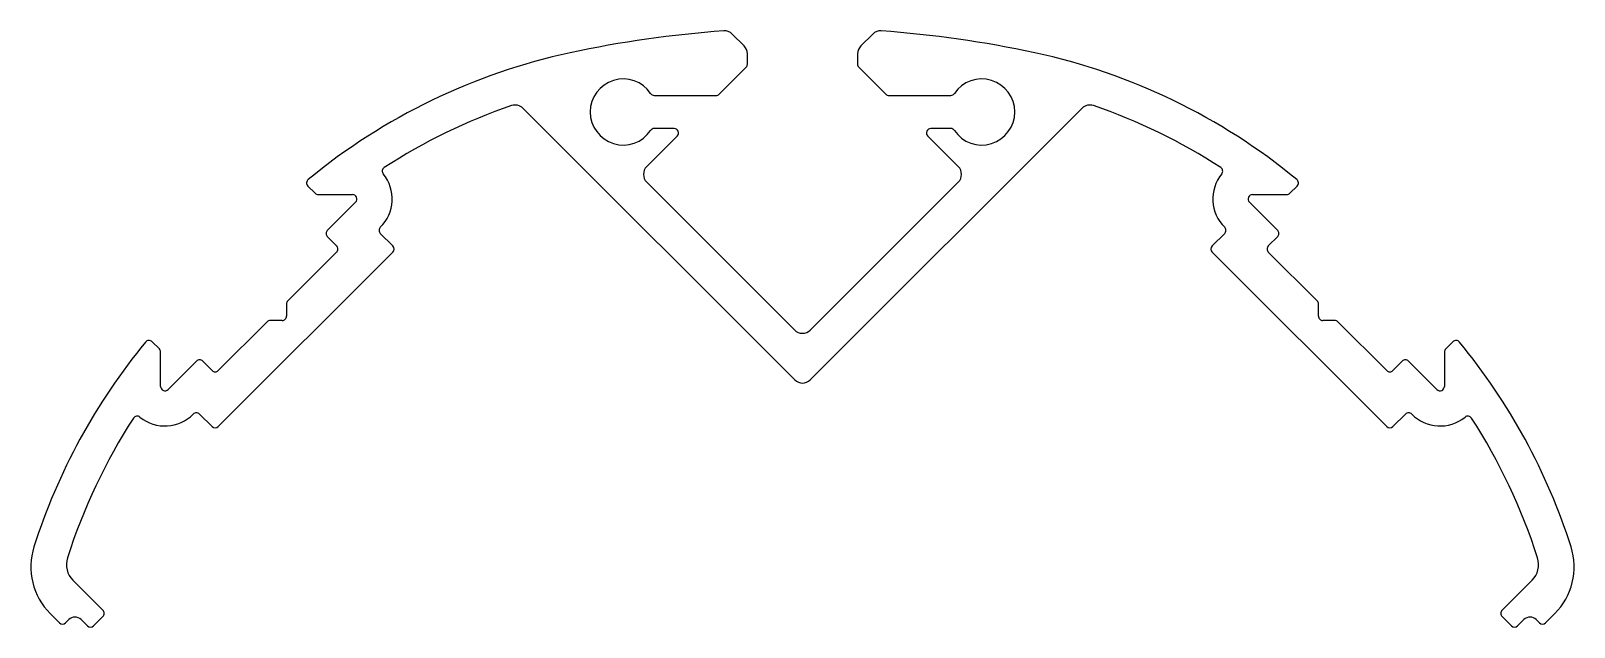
# Model space of a CAD drawing. Extents: x 374.8 to 444.8, y 717.6 to 744.6.
import ezdxf

# ---------------------------------------------------------------- set-up
doc = ezdxf.new("R2010")
doc.units = 0
doc.layers.get('0').update_dxf_attribs({"linetype": 'CONTINUOUS'})

msp = doc.modelspace()

# ---------------------------------------------------------------- linework, layer by layer
for p, q in [((407.175, 743.946), (406.634, 744.487)), ((413.009, 744.487), (412.468, 743.946)), ((407.321, 743.125), (407.321, 743.592)), ((412.321, 743.592), (412.321, 743.125)), ((406.037, 741.758), (407.263, 742.984)), ((412.38, 742.984), (413.605, 741.758)), ((397.133, 741.118), (409.468, 728.784)), ((403.096, 741.699), (405.896, 741.699)), ((410.175, 728.784), (422.509, 741.118)), ((413.747, 741.699), (416.547, 741.699)), ((402.75, 738.471), (404.137, 739.858)), ((403.996, 740.199), (403.096, 740.199)), ((415.505, 739.858), (416.892, 738.471)), ((416.547, 740.199), (415.647, 740.199)), ((387.373, 737.586), (387.702, 737.257)), ((409.464, 731.051), (402.75, 737.764)), ((416.892, 737.764), (410.175, 731.046)), ((431.941, 737.257), (432.27, 737.586)), ((387.843, 737.199), (389.399, 737.199)), ((389.54, 736.857), (388.255, 735.572)), ((431.388, 735.573), (430.103, 736.857)), ((430.244, 737.199), (431.8, 737.199)), ((388.255, 735.29), (388.679, 734.865)), ((391.225, 734.865), (390.659, 735.431)), ((428.983, 735.431), (428.418, 734.865)), ((430.963, 734.865), (431.388, 735.29)), ((383.305, 726.663), (391.225, 734.583)), ((388.679, 734.583), (386.463, 732.366)), ((428.418, 734.583), (436.337, 726.663)), ((433.18, 732.366), (430.963, 734.583)), ((386.405, 732.225), (386.405, 731.683)), ((433.238, 731.683), (433.238, 732.225)), ((385.522, 731.425), (383.305, 729.209)), ((386.205, 731.483), (385.663, 731.483)), ((433.98, 731.483), (433.438, 731.483)), ((436.337, 729.209), (434.121, 731.425)), ((380.631, 730.186), (380.302, 730.515)), ((380.689, 728.489), (380.689, 730.045)), ((438.954, 730.045), (438.954, 728.489)), ((439.341, 730.515), (439.012, 730.186)), ((382.315, 729.633), (381.031, 728.348)), ((383.023, 729.209), (382.598, 729.633)), ((437.044, 729.633), (436.62, 729.209)), ((438.612, 728.348), (437.327, 729.633)), ((382.457, 727.229), (383.023, 726.663)), ((436.62, 726.663), (437.186, 727.229)), ((378.073, 718.319), (376.706, 719.685)), ((442.936, 719.685), (441.57, 718.319)), ((375.679, 718.167), (376.093, 717.753)), ((377.649, 717.612), (378.073, 718.036)), ((441.57, 718.036), (441.994, 717.612)), ((443.55, 717.753), (443.964, 718.167)), ((376.376, 717.753), (376.517, 717.895)), ((377.083, 717.895), (377.366, 717.612)), ((442.277, 717.612), (442.56, 717.895)), ((443.126, 717.895), (443.267, 717.753))]:
    msp.add_line(p, q)
for centre, radius, start, end in [((409.821, 694.76), 50, 94.10247, 102.16806), ((406.28, 744.134), 0.5, 45, 94.10237), ((413.363, 744.134), 0.5, 85.89762, 135), ((409.821, 694.76), 50, 77.83194, 85.89758), ((406.821, 743.592), 0.5, 0, 45), ((412.821, 743.592), 0.5, 135, 180), ((405.184, 716.266), 28, 102.16806, 129.46566), ((414.459, 716.266), 28, 50.53443, 77.83194), ((401.686, 740.949), 1.5, 33.97447, 326.02552), ((407.121, 743.125), 0.2, 315, 0), ((412.521, 743.125), 0.2, 180, 225), ((417.957, 740.949), 1.5, 213.97447, 146.02552), ((403.096, 741.899), 0.2, 213.97448, 270), ((405.896, 741.899), 0.2, 270, 315), ((413.747, 741.899), 0.2, 225, 270), ((416.547, 741.899), 0.2, 270, 326.0256), ((405.184, 716.266), 26.4, 108.93496, 122.9093), ((396.78, 740.765), 0.5, 45, 108.93496), ((422.863, 740.765), 0.5, 71.06498, 135), ((414.459, 716.266), 26.4, 57.09069, 71.06504), ((403.096, 739.999), 0.2, 90, 146.0256), ((403.996, 739.999), 0.2, 315, 90), ((415.647, 739.999), 0.2, 90, 225), ((416.547, 739.999), 0.2, 33.97448, 90), ((390.949, 738.262), 0.2, 122.90918, 219.1594), ((403.104, 738.117), 0.5, 135, 225), ((416.539, 738.117), 0.5, 315, 45), ((428.693, 738.262), 0.2, 320.84079, 57.09069), ((387.514, 737.728), 0.2, 129.46565, 224.99064), ((389.399, 736.999), 1.8, 314.50846, 39.15942), ((430.244, 736.999), 1.8, 140.84063, 225.49152), ((432.129, 737.728), 0.2, 315.00936, 50.53435), ((387.843, 737.399), 0.2, 224.99987, 269.99979), ((389.399, 736.999), 0.2, 315.00006, 90.00012), ((430.244, 736.999), 0.2, 89.99988, 224.99994), ((431.8, 737.399), 0.2, 270.00021, 315.00013), ((388.397, 735.431), 0.2, 134.99996, 225.00004), ((390.801, 735.573), 0.2, 134.50839, 225), ((428.842, 735.573), 0.2, 315, 45.49154), ((431.246, 735.431), 0.2, 314.99996, 45.00004), ((388.538, 734.724), 0.2, 314.99996, 45.00004), ((391.084, 734.724), 0.2, 315, 45), ((428.559, 734.724), 0.2, 135, 225), ((431.105, 734.724), 0.2, 134.99996, 225.00004), ((386.605, 732.225), 0.2, 134.99987, 179.99979), ((433.038, 732.225), 0.2, 0.00021, 45.00013), ((385.663, 731.283), 0.2, 90.00021, 135.00013), ((386.205, 731.683), 0.2, 269.99996, 0.00004), ((433.438, 731.683), 0.2, 179.99996, 270.00004), ((433.98, 731.283), 0.2, 44.99987, 89.99979), ((380.16, 730.374), 0.2, 45.0001, 140.54659), ((409.821, 731.4), 0.5, 224.31107, 315), ((439.483, 730.374), 0.2, 39.44639, 134.99761), ((401.622, 712.704), 28, 140.53435, 162.33835), ((380.489, 730.045), 0.2, 359.99987, 44.99979), ((439.154, 730.045), 0.2, 135.00022, 180.00013), ((418.021, 712.704), 28, 17.66164, 39.46565), ((382.457, 729.491), 0.2, 44.99996, 135.00004), ((383.164, 729.35), 0.2, 224.99996, 315.00004), ((436.479, 729.35), 0.2, 224.99996, 315.00004), ((437.186, 729.491), 0.2, 44.99996, 135.00004), ((380.889, 728.489), 0.2, 179.99988, 314.99994), ((409.821, 729.137), 0.5, 225, 315), ((438.754, 728.489), 0.2, 225.00006, 0.00012), ((401.622, 712.704), 26.4, 147.09069, 162.37976), ((379.626, 726.939), 0.2, 50.84047, 147.09069), ((380.889, 728.489), 1.8, 230.8406, 315.49155), ((382.315, 727.087), 0.2, 45, 135.49154), ((437.327, 727.087), 0.2, 44.5084, 135), ((438.754, 728.489), 1.8, 224.50846, 309.15936), ((440.017, 726.939), 0.2, 32.90988, 129.15936), ((418.021, 712.704), 26.4, 17.62024, 32.90931), ((383.164, 726.804), 0.2, 225, 315), ((436.479, 726.804), 0.2, 225, 315), ((377.8, 720.289), 3, 162.33836, 225.00001), ((441.842, 720.289), 3, 314.99999, 17.66165), ((377.414, 720.393), 1, 162.37981, 225.00001), ((442.229, 720.393), 1, 314.99999, 17.62024), ((376.8, 717.612), 0.4, 45.00001, 135), ((377.931, 718.178), 0.2, 315, 45.00001), ((441.711, 718.178), 0.2, 134.99999, 225), ((442.843, 717.612), 0.4, 45, 134.99999), ((376.234, 717.895), 0.2, 225.00001, 315), ((377.507, 717.753), 0.2, 225.00001, 315), ((442.136, 717.753), 0.2, 225, 314.99999), ((443.408, 717.895), 0.2, 225.00008, 314.99984)]:
    msp.add_arc(centre, radius, start, end)

doc.saveas('drawing.dxf')
